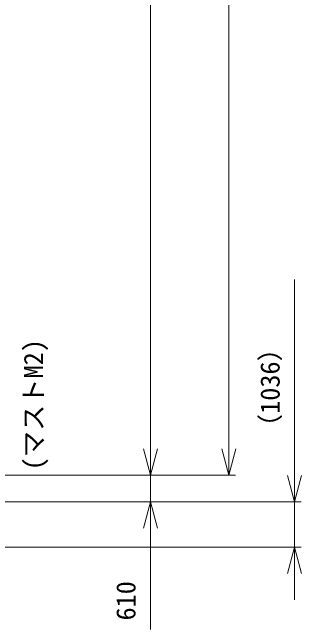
# Model space of a CAD drawing. Units: millimetres, scale not verified. Extents: x -27006 to 26751, y -37046 to 42575.
# Drawn here: x -13826 to -7216, y -30287 to -16184 of the extents above; entities that cross this region are included whole.
import ezdxf
from ezdxf.enums import TextEntityAlignment as Align

# ---------------------------------------------------------------- set-up
doc = ezdxf.new("R2010")
doc.units = ezdxf.units.MM
doc.header["$LTSCALE"] = 100
doc.layers.add('0-2_05 寸法', color=7, linetype='Continuous', lineweight=18)
doc.styles.add('ＭＳ ゴシック', font='')
doc.styles.get('ＭＳ ゴシック').set_extended_font_data('MS Gothic')

msp = doc.modelspace()

# ---------------------------------------------------------------- linework, layer by layer
at = {"layer": '0-2_05 寸法'}
for p, q in [((-8876.6, -26156.8), (-8876.6, 7688.2)), ((-10670, -26156.8), (-10670, 6843.2)), ((-7376.3, -26766.8), (-7376.3, -22286.8)), ((-10670, -26156.8), (-10670, -25556.8)), ((-10670, -26756.8), (-10670, -26156.8)), ((-10670, -26756.8), (-10670, -26156.8)), ((-8876.6, -26756.8), (-8876.6, -26156.8)), ((-18091.6, -26756.8), (-10520, -26756.8)), ((-18091.6, -26756.8), (-10520, -26756.8)), ((-18091.6, -26756.8), (-8726.6, -26756.8)), ((-10670, -26756.8), (-10670, -27366.8)), ((-7376.3, -27366.8), (-7376.3, -26766.8)), ((-17470.1, -27366.8), (-10520, -27366.8)), ((-17470.1, -27366.8), (-7226.3, -27366.8)), ((-10670, -27366.8), (-10670, -27966.8)), ((-7376.3, -28402.8), (-7376.3, -27366.8)), ((-10670, -27966.8), (-10670, -30286.8)), ((-17470.1, -28402.8), (-7226.3, -28402.8)), ((-7376.3, -28402.8), (-7376.3, -29002.8)), ((-7376.3, -29002.8), (-7376.3, -29602.8))]:
    msp.add_line(p, q, dxfattribs=at)
for points in [[(-10509.2, -26156.8), (-10670, -26756.8), (-10830.8, -26156.8)], [(-10509.2, -26156.8), (-10670, -26756.8), (-10830.8, -26156.8)], [(-8715.8, -26156.8), (-8876.6, -26756.8), (-9037.3, -26156.8)], [(-7215.5, -26766.8), (-7376.3, -27366.8), (-7537.1, -26766.8)], [(-10830.8, -27966.8), (-10670, -27366.8), (-10509.2, -27966.8)], [(-7537.1, -29002.8), (-7376.3, -28402.8), (-7215.5, -29002.8)]]:
    msp.add_lwpolyline(points, dxfattribs=at)

# ---------------------------------------------------------------- texts
at = {"layer": '0-2_05 寸法', "style": 'ＭＳ ゴシック'}
for s, p in [('(マストM2)', (-12991.1, -26647.2)), ('（1036）', (-7586.3, -25956.8)), ('610', (-10880, -30076.8))]:
    msp.add_text(s, height=439.9, rotation=90, dxfattribs=at).set_placement(p, align=Align.BOTTOM_LEFT)

doc.saveas('drawing.dxf')
